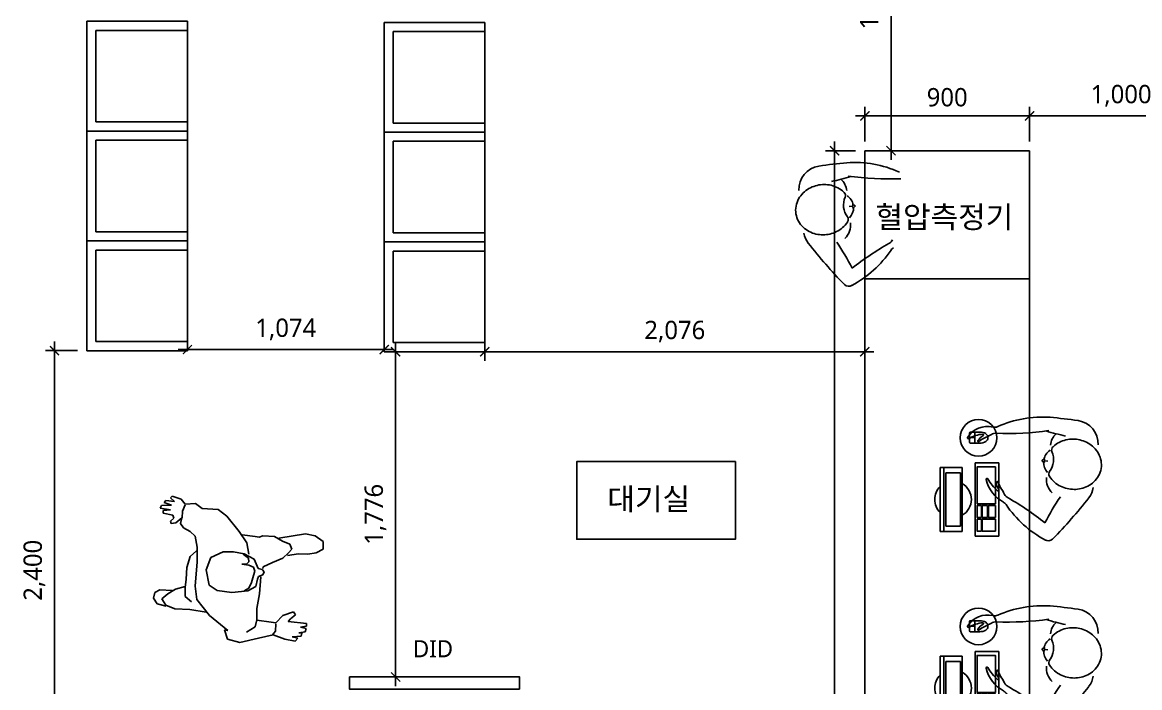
# Model space of a CAD drawing. Header units: metres. Extents: x 11578468 to 47831421, y -58341524 to -14256839.
# Drawn here: x 23683258 to 23689361, y -29102925 to -29099290 of the extents above; entities that cross this region are included whole.
import ezdxf
from ezdxf.enums import TextEntityAlignment as Align

# ---------------------------------------------------------------- set-up
doc = ezdxf.new("R2010")
doc.units = ezdxf.units.M
doc.header["$LTSCALE"] = 50
doc.header["$MEASUREMENT"] = 0
doc.linetypes.add('DH-HID2', pattern=[1.2, 0.8, -0.4])
doc.layers.get('0').update_dxf_attribs({"linetype": 'CONTINUOUS'})
doc.layers.get('DEFPOINTS').update_dxf_attribs({"linetype": 'CONTINUOUS'})
for name, color, linetype in [('0-ELC TEXT', 7, 'CONTINUOUS'), ('04_FUR', 6, 'CONTINUOUS'), ('3.기호.계단선', 30, 'CONTINUOUS'), ('BLOCK', 1, 'CONTINUOUS'), ('FU-FURM', 251, 'DH-HID2'), ('TEX', 7, 'CONTINUOUS'), ('wall', 3, 'CONTINUOUS'), ('家具外线', 7, 'CONTINUOUS')]:
    doc.layers.add(name, color=color, linetype=linetype)
doc.styles.add('HY 울릉도 L', font='malgun.ttf')
doc.styles.add('JT1', font='malgun.ttf')
doc.styles.add('맑은 고딕', font='malgun.ttf')
doc.dimstyles.new('사본 50', dxfattribs={"dimscale": 50, "dimtxt": 2, "dimasz": 1, "dimexe": 1, "dimexo": 1, "dimgap": 1, "dimtad": 1, "dimdec": 0, "dimrnd": 0.05, "dimdsep": 46, "dimlunit": 6, "dimtxsty": 'HY 울릉도 L', "dimblk": 'ARCHTICK', "dimcen": 2.5, "dimdle": 1, "dimclrd": 133, "dimclre": 133, "dimclrt": 30, "dimadec": 0, "dimazin": 0, "dimtfac": 1, "dimtdec": 0, "dimtix": 1, "dimtmove": 2, "dimatfit": 3, "dimldrblk": 'ARCHTICK', "dimfxl": 1, "dimlwd": -1, "dimlwe": -1, "dimarcsym": 0})

# ---------------------------------------------------------------- blocks, each defined once
blk = doc.blocks.new('MK-RC-0052')
at = {"layer": '家具外线', "color": 251, "true_color": 0x636466}
for p, q in [((73867, 10638.3), (73858.3, 10629.6)), ((73914.8, 10623.1), (73867, 10638.3)), ((73812.7, 10590.5), (73806.2, 10577.5)), ((73806.2, 10577.5), (73858.3, 10568.8)), ((73864.8, 10592.7), (73812.7, 10590.5)), ((73834.4, 10616.5), (73825.7, 10605.7)), ((73825.7, 10605.7), (73864.8, 10592.7)), ((73880.1, 10612.2), (73834.4, 10616.5)), ((73858.3, 10629.6), (73880.1, 10612.2)), ((73934.4, 10597), (73914.8, 10623.1)), ((73921.4, 10562.2), (73934.4, 10594.8)), ((73988.7, 10601.3), (73934.4, 10597)), ((74023.5, 10575.3), (73988.7, 10601.3)), ((73858.3, 10568.8), (73821.4, 10564.4)), ((73821.4, 10564.4), (73821.4, 10551.4)), ((73821.4, 10551.4), (73871.4, 10540.5)), ((73875.7, 10525.3), (73858.3, 10510.1)), ((73871.4, 10540.5), (73875.7, 10525.3)), ((73886.6, 10501.4), (73917, 10527.5)), ((73917, 10527.5), (73910.5, 10497.1)), ((73919.2, 10527.5), (73921.4, 10562.2)), ((74106.1, 10570.9), (74023.5, 10575.3)), ((74149.6, 10536.2), (74106.1, 10570.9)), ((74214.8, 10455.8), (74149.6, 10536.2)), ((73858.3, 10510.1), (73862.7, 10497.1)), ((73862.7, 10497.1), (73886.6, 10501.4)), ((73910.5, 10497.1), (73925.7, 10475.4)), ((73925.7, 10475.4), (73960.5, 10455.8)), ((73960.5, 10455.8), (73986.6, 10431.9)), ((73986.6, 10431.9), (73997.4, 10375.5)), ((74253.9, 10397.2), (74214.8, 10455.8)), ((74297.4, 10429.8), (74230, 10438.5)), ((74317, 10427.6), (74297.4, 10429.8)), ((74336.5, 10434.1), (74317, 10427.6)), ((74397.4, 10429.8), (74336.5, 10434.1)), ((74438.7, 10405.9), (74397.4, 10429.8)), ((74419.1, 10421.1), (74558.2, 10445)), ((74475.6, 10390.7), (74438.7, 10405.9)), ((74558.2, 10445), (74608.2, 10434.1)), ((74608.2, 10434.1), (74649.5, 10403.7)), ((74649.5, 10403.7), (74649.5, 10364.6)), ((73993.1, 10355.9), (73960.5, 10327.7)), ((73997.4, 10375.5), (73997.4, 10299.5)), ((74132.2, 10351.6), (74067.7, 10322.5)), ((74184.4, 10351.6), (74132.2, 10351.6)), ((74240.9, 10340.7), (74184.4, 10351.6)), ((74264.8, 10338.6), (74253.9, 10397.2)), ((74440.9, 10319), (74469.1, 10345.1)), ((74469.1, 10345.1), (74486.5, 10364.6)), ((74486.5, 10364.6), (74475.6, 10390.7)), ((74612.6, 10345.1), (74569.1, 10338.6)), ((74649.5, 10364.6), (74612.6, 10345.1)), ((73960.5, 10327.7), (73943.1, 10269.1)), ((73997.4, 10299.5), (73986.6, 10173.5)), ((74067.7, 10322.5), (74044.4, 10258.1)), ((74253.9, 10288.6), (74228.6, 10286.5)), ((74235.3, 10338.7), (74262.6, 10319)), ((74292.3, 10313.2), (74240.9, 10340.7)), ((74264.8, 10299.5), (74253.9, 10288.6)), ((74262.6, 10319), (74264.8, 10299.5)), ((74312.6, 10265.3), (74292.3, 10313.2)), ((74338.7, 10273.4), (74386.5, 10295.1)), ((74386.5, 10295.1), (74440.9, 10319)), ((74521.3, 10340.7), (74464.8, 10332)), ((74569.1, 10338.6), (74521.3, 10340.7)), ((73943.1, 10269.1), (73940.9, 10210.4)), ((74044.4, 10258.1), (74059.8, 10179.4)), ((74228.6, 10286.5), (74264.8, 10282.1)), ((74264.8, 10282.1), (74288.7, 10271.2)), ((74288.7, 10271.2), (74295.2, 10251.7)), ((74295.2, 10251.7), (74288.7, 10227.8)), ((74332.9, 10258.9), (74312.6, 10265.3)), ((74314, 10222.6), (74335.8, 10232.8)), ((74343.8, 10247.3), (74332.9, 10258.9)), ((74335.8, 10232.8), (74343.8, 10247.3)), ((74336.4, 10264.9), (74338.7, 10273.4)), ((73940.9, 10210.4), (73934.4, 10167)), ((73986.6, 10173.5), (73995.3, 10104)), ((74059.8, 10179.4), (74101.1, 10151.1)), ((74258.3, 10149.6), (74300.2, 10172)), ((74277.8, 10193), (74264.8, 10162.6)), ((74288.7, 10227.8), (74277.8, 10193)), ((74300.2, 10172), (74308.9, 10208.9)), ((74308.9, 10208.9), (74314, 10222.6)), ((74319.1, 10134.4), (74326.8, 10222.5)), ((73777.9, 10140.9), (73771.4, 10110.5)), ((73804, 10153.9), (73777.9, 10140.9)), ((73867, 10151.8), (73804, 10153.9)), ((73845.3, 10134.4), (73814.8, 10108.3)), ((73884.4, 10158.3), (73845.3, 10134.4)), ((73934.4, 10171.3), (73884.4, 10158.3)), ((73934.4, 10167), (73934.4, 10119.2)), ((73934.4, 10119.2), (73967, 10093.1)), ((74101.1, 10151.1), (74175.7, 10140.9)), ((74175.7, 10140.9), (74258.3, 10149.6)), ((74264.8, 10162.6), (74240.9, 10149.6)), ((74306.1, 10058.4), (74319.1, 10134.4)), ((73771.4, 10110.5), (73790.9, 10082.3)), ((73790.9, 10082.3), (73836.6, 10069.2)), ((73814.8, 10108.3), (73834.4, 10075.8)), ((73834.4, 10075.8), (73882.2, 10056.2)), ((73882.2, 10056.2), (73958.3, 10051.9)), ((73995.3, 10104), (74060.5, 10021.5)), ((74306.1, 9997.6), (74306.1, 10058.4)), ((73958.3, 10051.9), (74043.1, 10038.8)), ((74060.5, 10021.5), (74156.1, 9943.3)), ((74306.1, 9999.7), (74297.4, 9962.8)), ((74440.9, 10021.5), (74403.9, 9984.5)), ((74495.2, 10041), (74440.9, 10021.5)), ((74467, 9991.1), (74480, 10004.1)), ((74480, 10004.1), (74506.1, 10025.8)), ((74506.1, 10025.8), (74495.2, 10041)), ((74138.7, 9947.6), (74153.9, 9899.8)), ((74156.1, 9943.3), (74138.7, 9947.6)), ((74297.4, 9962.8), (74251.8, 9934.6)), ((74380, 9986.7), (74306.1, 9997.6)), ((74403.9, 9984.5), (74380, 9986.7)), ((74384.4, 9919.4), (74401.7, 9941.1)), ((74401.7, 9941.1), (74403.9, 9978)), ((74562.6, 9980.2), (74467, 9991.1)), ((74532.2, 9960.7), (74562.6, 9967.2)), ((74560.4, 9954.1), (74532.2, 9960.7)), ((74556.1, 9936.8), (74560.4, 9954.1)), ((74562.6, 9967.2), (74562.6, 9980.2)), ((74153.9, 9899.8), (74217, 9882.5)), ((74217, 9882.5), (74314.8, 9904.2)), ((74314.8, 9904.2), (74390.9, 9921.6)), ((74390.9, 9921.6), (74449.6, 9899.8)), ((74449.6, 9899.8), (74503.9, 9889)), ((74488.7, 9910.7), (74534.3, 9915)), ((74516.9, 9904.2), (74488.7, 9910.7)), ((74503.9, 9889), (74516.9, 9904.2)), ((74523.5, 9932.4), (74556.1, 9936.8)), ((74538.7, 9930.2), (74523.5, 9932.4)), ((74534.3, 9915), (74538.7, 9930.2))]:
    blk.add_line(p, q, dxfattribs=at)
blk = doc.blocks.new('asgdsagsd')
at = {"layer": 'BLOCK', "color": 8}
for p, q in [((23820726.4, -29162748.5), (23820725.8, -29162748.9)), ((23820727.3, -29162748.1), (23820726.4, -29162748.5)), ((23820728.1, -29162747.7), (23820727.3, -29162748.1)), ((23820728.8, -29162747.4), (23820728.1, -29162747.7)), ((23820729.5, -29162747.1), (23820728.8, -29162747.4)), ((23820730.2, -29162746.8), (23820729.5, -29162747.1)), ((23820730.8, -29162746.6), (23820730.2, -29162746.8)), ((23820731.4, -29162746.3), (23820730.8, -29162746.6)), ((23820732, -29162746.1), (23820731.4, -29162746.3)), ((23820732.6, -29162745.9), (23820732, -29162746.1)), ((23820733.1, -29162745.7), (23820732.6, -29162745.9)), ((23820733.7, -29162745.5), (23820733.1, -29162745.7)), ((23820734.2, -29162745.4), (23820733.7, -29162745.5)), ((23820734.8, -29162745.2), (23820734.2, -29162745.4)), ((23820735.3, -29162745), (23820734.8, -29162745.2)), ((23820735.9, -29162744.9), (23820735.3, -29162745)), ((23820736.4, -29162744.7), (23820735.9, -29162744.9)), ((23820737, -29162744.6), (23820736.4, -29162744.7)), ((23820737.7, -29162744.4), (23820737, -29162744.6)), ((23820738.3, -29162744.2), (23820737.7, -29162744.4)), ((23820739, -29162744.1), (23820738.3, -29162744.2)), ((23820739.8, -29162743.9), (23820739, -29162744.1)), ((23820740.6, -29162743.8), (23820739.8, -29162743.9)), ((23820741.4, -29162743.6), (23820740.6, -29162743.8)), ((23820742.4, -29162743.5), (23820741.4, -29162743.6)), ((23820743.4, -29162743.4), (23820742.4, -29162743.5)), ((23820744.6, -29162743.3), (23820743.4, -29162743.4)), ((23820745.8, -29162743.2), (23820744.6, -29162743.3)), ((23820747.3, -29162743.1), (23820745.8, -29162743.2)), ((23820748.8, -29162743.2), (23820747.3, -29162743.1)), ((23820750.5, -29162743.3), (23820748.8, -29162743.2)), ((23820752.2, -29162743.6), (23820750.5, -29162743.3)), ((23820753.9, -29162744.2), (23820752.2, -29162743.6)), ((23820755.4, -29162745), (23820753.9, -29162744.2)), ((23820756.4, -29162746.2), (23820755.4, -29162745)), ((23820755.8, -29162750.9), (23820755.9, -29162750.6)), ((23820755.9, -29162750.6), (23820756.7, -29162749.1)), ((23820756.9, -29162747.6), (23820756.4, -29162746.2)), ((23820756.7, -29162749.1), (23820756.9, -29162747.6)), ((23820862.2, -29163005.8), (23820861.9, -29163006.7)), ((23820861.9, -29163006.7), (23820861.9, -29163006.9)), ((23820862.5, -29163004.7), (23820862.2, -29163005.8)), ((23820862.8, -29163003.6), (23820862.5, -29163004.7)), ((23820863.2, -29163002.4), (23820862.8, -29163003.6)), ((23820863.7, -29163001), (23820863.2, -29163002.4)), ((23820864.3, -29162999.5), (23820863.7, -29163001)), ((23820865.1, -29162997.9), (23820864.3, -29162999.5)), ((23820866.1, -29162996.2), (23820865.1, -29162997.9)), ((23820867.3, -29162994.6), (23820866.1, -29162996.2)), ((23820868.7, -29162993.2), (23820867.3, -29162994.6)), ((23820868.1, -29163023.6), (23820870.6, -29163002.6)), ((23820870.2, -29162992.3), (23820868.7, -29162993.2)), ((23820871.8, -29162992.1), (23820870.2, -29162992.3)), ((23820873.4, -29162992.6), (23820871.8, -29162992.1)), ((23820874.7, -29162993.9), (23820873.4, -29162992.6)), ((23820875.7, -29162995.6), (23820874.7, -29162993.9)), ((23820876.5, -29162997.4), (23820875.7, -29162995.6)), ((23820877, -29162999.3), (23820876.5, -29162997.4)), ((23820877.4, -29163001), (23820877, -29162999.3)), ((23820877.7, -29163002.6), (23820877.4, -29163001)), ((23820877.8, -29163004.1), (23820877.7, -29163002.6)), ((23820878, -29163005.4), (23820877.8, -29163004.1)), ((23820878, -29163006.6), (23820878, -29163005.4)), ((23820878.1, -29163007.6), (23820878, -29163006.6)), ((23820878.1, -29163008.6), (23820878.1, -29163007.6)), ((23820878.1, -29163008.8), (23820878.1, -29163008.6)), ((23820741.6, -29163076.3), (23820736.4, -29163084.6)), ((23820747.3, -29163068.2), (23820741.6, -29163076.3)), ((23820753.6, -29163060.4), (23820747.3, -29163068.2)), ((23820760.4, -29163053), (23820753.6, -29163060.4)), ((23820767.8, -29163046.1), (23820760.4, -29163053)), ((23820775.7, -29163039.6), (23820767.8, -29163046.1)), ((23820784.1, -29163033.7), (23820775.7, -29163039.6)), ((23820785.6, -29163032.7), (23820784.1, -29163033.7)), ((23820947.5, -29163052.8), (23820946.3, -29163051.6)), ((23820954.3, -29163060.5), (23820947.5, -29163052.8)), ((23820960.5, -29163068.7), (23820954.3, -29163060.5)), ((23820966.1, -29163077.1), (23820960.5, -29163068.7)), ((23820971, -29163085.9), (23820966.1, -29163077.1)), ((23820716.8, -29163138.9), (23820715.4, -29163148.4)), ((23820718.7, -29163129.5), (23820716.8, -29163138.9)), ((23820721.2, -29163120.2), (23820718.7, -29163129.5)), ((23820724.2, -29163111.1), (23820721.2, -29163120.2)), ((23820727.7, -29163102.1), (23820724.2, -29163111.1)), ((23820731.8, -29163093.2), (23820727.7, -29163102.1)), ((23820736.4, -29163084.6), (23820731.8, -29163093.2)), ((23820975.4, -29163094.9), (23820971, -29163085.9)), ((23820979.1, -29163104.1), (23820975.4, -29163094.9)), ((23820982.2, -29163113.4), (23820979.1, -29163104.1)), ((23820984.7, -29163122.9), (23820982.2, -29163113.4)), ((23820986.6, -29163132.4), (23820984.7, -29163122.9)), ((23820988, -29163142), (23820986.6, -29163132.4)), ((23820988.8, -29163151.6), (23820988, -29163142)), ((23820714.6, -29163157.9), (23820714.2, -29163167.5)), ((23820714.2, -29163167.5), (23820714.5, -29163177.1)), ((23820714.5, -29163177.1), (23820715.3, -29163186.7)), ((23820715.4, -29163148.4), (23820714.6, -29163157.9)), ((23820715.3, -29163186.7), (23820716.6, -29163196.3)), ((23820716.6, -29163196.3), (23820718.6, -29163205.8)), ((23820982.1, -29163208.5), (23820984.6, -29163199.2)), ((23820984.6, -29163199.2), (23820986.5, -29163189.8)), ((23820986.5, -29163189.8), (23820987.9, -29163180.3)), ((23820987.9, -29163180.3), (23820988.7, -29163170.8)), ((23820988.7, -29163170.8), (23820989, -29163161.2)), ((23820989, -29163161.2), (23820988.8, -29163151.6)), ((23820718.6, -29163205.8), (23820721.1, -29163215.3)), ((23820721.1, -29163215.3), (23820724.2, -29163224.6)), ((23820724.2, -29163224.6), (23820727.9, -29163233.8)), ((23820727.9, -29163233.8), (23820732.2, -29163242.8)), ((23820732.2, -29163242.8), (23820737.2, -29163251.6)), ((23820737.2, -29163251.6), (23820742.7, -29163260.1)), ((23820742.7, -29163260.1), (23820748.9, -29163268.2)), ((23820949.7, -29163268.3), (23820955.9, -29163260.6)), ((23820955.9, -29163260.6), (23820961.7, -29163252.5)), ((23820961.7, -29163252.5), (23820966.9, -29163244.1)), ((23820966.9, -29163244.1), (23820971.5, -29163235.5)), ((23820971.5, -29163235.5), (23820975.6, -29163226.7)), ((23820975.6, -29163226.7), (23820979.1, -29163217.7)), ((23820979.1, -29163217.7), (23820982.1, -29163208.5)), ((23820748.9, -29163268.2), (23820755.7, -29163275.9)), ((23820755.7, -29163275.9), (23820763.1, -29163283.2)), ((23820763.1, -29163283.2), (23820771.1, -29163289.8)), ((23820771.1, -29163289.8), (23820779.6, -29163295.9)), ((23820779.6, -29163295.9), (23820788.7, -29163301.3)), ((23820788.7, -29163301.3), (23820798.2, -29163306)), ((23820798.2, -29163306), (23820808, -29163309.8)), ((23820808, -29163309.8), (23820818.2, -29163312.9)), ((23820818.2, -29163312.9), (23820828.6, -29163315)), ((23820828.6, -29163315), (23820839.2, -29163316.2)), ((23820839.2, -29163316.2), (23820849.8, -29163316.6)), ((23820849.8, -29163316.6), (23820860.4, -29163316)), ((23820860.4, -29163316), (23820870.9, -29163314.5)), ((23820870.9, -29163314.5), (23820881.2, -29163312.2)), ((23820881.2, -29163312.2), (23820891.2, -29163309)), ((23820891.2, -29163309), (23820900.9, -29163305.1)), ((23820900.9, -29163305.1), (23820910.3, -29163300.4)), ((23820910.3, -29163300.4), (23820919.1, -29163295.1)), ((23820919.1, -29163295.1), (23820927.5, -29163289.1)), ((23820927.5, -29163289.1), (23820935.4, -29163282.7)), ((23820935.4, -29163282.7), (23820942.8, -29163275.7)), ((23820942.8, -29163275.7), (23820949.7, -29163268.3))]:
    blk.add_line(p, q, dxfattribs=at)
for centre, radius, start, end in [((23820996.4, -29162590.7), 5.67, 82.09238, 210.11348), ((23820848, -29162682.2), 168.7, 4.58018, 31.69208), ((23820930.9, -29162694.2), 127.7, 346.18928, 58.73448), ((23820978.7, -29162644.9), 3.9, 47.52728, 227.52848), ((23820870.4, -29162734.2), 136.5, 24.97528, 39.28918), ((23820925.6, -29162723), 98.3, 31.84488, 55.42428), ((23820812, -29162873.7), 191.6, 103.22783, 151.36534), ((23820896.4, -29162916.9), 253.1, 119.57537, 138.6129), ((23820769.3, -29162692.1), 5.11, 294.32708, 103.22828), ((23821389.4, -29162492.5), 436, 204.97468, 210.77648), ((23821012.3, -29162669.1), 3.84, 211.84478, 3.31598), ((23820488, -29162399.9), 436, 297.16608, 302.96788), ((23820709.3, -29162752.1), 3.84, 138.61395, 298.95518), ((23820758.8, -29162841.5), 98.3, 109.62355, 118.95513), ((23820799.5, -29162880.3), 136.5, 108.65324, 122.9671), ((23820981.9, -29162737.3), 39.4, 352.63318, 33.43578), ((23822635.6, -29162804.7), 1615.8, 177.78963, 188.01978), ((23821093.2, -29162734.1), 39.4, 166.18921, 204.06958), ((23820508.3, -29162995.4), 601.2, 356.08258, 24.06938), ((23820967.8, -29163293.8), 601.2, 124.03691, 151.85959), ((23819266.1, -29162003.1), 1615.8, 321.53038, 330.15298), ((23820609.2, -29162763), 39.4, 304.03758, 331.36588), ((23820703.4, -29162823.7), 39.4, 114.50579, 155.30855), ((23820466.1, -29163026.8), 32.8, 144.83322, 224.36278), ((23819946.3, -29164168.9), 1299.7, 55.92618, 63.25368), ((23820767.7, -29163119.1), 102.4, 83.31468, 135.50215), ((23820864.1, -29163085.8), 85.7, 89.98952, 131.7515), ((23820857.7, -29163085.1), 85.7, 34.87788, 76.63988), ((23822276.3, -29163395.3), 1299.7, 162.97812, 167.81871), ((23822272.9, -29161185.7), 2612.4, 225.53668, 232.11768), ((23820798.2, -29163052), 23, 52.97748, 123.10188), ((23820877.1, -29162947.4), 108, 232.97798, 293.65138), ((23820929.6, -29163067.4), 23, 43.52748, 113.65188), ((23820943.8, -29163139.7), 102.4, 43.44828, 83.31468), ((23818505.9, -29162805.6), 2612.4, 351.55178, 354.93008), ((23820963.4, -29163170.6), 128, 267.27298, 351.55188), ((23820747.4, -29163146.6), 128, 232.11768, 259.40108)]:
    blk.add_arc(centre, radius, start, end, dxfattribs=at)
at = {"layer": 'FU-FURM', "color": 8, "linetype": 'Continuous'}
for p, q in [((23820484.2, -29162436.2), (23820834.2, -29162436.2)), ((23820484.2, -29162436.2), (23820484.2, -29162556.2)), ((23820484.2, -29162436.2), (23820484.2, -29162556.2)), ((23820484.2, -29162456.2), (23820834.2, -29162456.2)), ((23820514.2, -29162466.2), (23820804.2, -29162466.2)), ((23820514.2, -29162466.2), (23820514.2, -29162546.2)), ((23820804.2, -29162466.2), (23820804.2, -29162546.2)), ((23820834.2, -29162436.2), (23820834.2, -29162556.2)), ((23820484.2, -29162556.2), (23820834.2, -29162556.2)), ((23820514.2, -29162546.2), (23820804.2, -29162546.2)), ((23820459.2, -29162626.2), (23820859.2, -29162626.2)), ((23820459.2, -29162626.2), (23820459.2, -29162756.2)), ((23820859.2, -29162626.2), (23820859.2, -29162756.2)), ((23820967.3, -29162600.5), (23820967.3, -29162652)), ((23821027.3, -29162625.5), (23820967.3, -29162625.5)), ((23821022.3, -29162595.5), (23820972.3, -29162595.5)), ((23820997.3, -29162595.5), (23820997.3, -29162625.5)), ((23821027.3, -29162600.5), (23821027.3, -29162652)), ((23820459.2, -29162756.2), (23820859.2, -29162756.2))]:
    blk.add_line(p, q, dxfattribs=at)
for points in [[(23820486.2, -29162660.9), (23820551.1, -29162660.9), (23820551.1, -29162637.6), (23820486.2, -29162637.6)], [(23820561.1, -29162660.9), (23820626, -29162660.9), (23820626, -29162637.6), (23820561.1, -29162637.6)], [(23820636, -29162737.4), (23820837.3, -29162737.4), (23820837.3, -29162637.6), (23820636, -29162637.6)], [(23820486.2, -29162737.4), (23820551.1, -29162737.4), (23820551.1, -29162665.9), (23820486.2, -29162665.9)], [(23820561.1, -29162694.2), (23820626, -29162694.2), (23820626, -29162665.9), (23820561.1, -29162665.9)], [(23820561.1, -29162737.4), (23820626, -29162737.4), (23820626, -29162698.9), (23820561.1, -29162698.9)]]:
    blk.add_lwpolyline(points, close=True, dxfattribs=at)
blk.add_circle((23820996, -29162645.3), 100, dxfattribs=at)
for centre, radius, start, end in [((23820659.2, -29162506.2), 100, 44.427, 135.573), ((23820659.2, -29162506.2), 100, 210, 330), ((23820972.3, -29162600.5), 5, 90, 180), ((23821027.1, -29162653.8), 59.8, 178.31355, 211.18555), ((23820967.6, -29162653.8), 59.8, 328.81445, 1.68645), ((23821022.3, -29162600.5), 5, 0, 90), ((23820997.3, -29162671.8), 25, 211.18555, 328.81445)]:
    blk.add_arc(centre, radius, start, end, dxfattribs=at)
blk = doc.blocks.new('_ArchTick')
at = {"color": 0, "linetype": 'ByBlock', "const_width": 0.15}
blk.add_lwpolyline([(-0.5, -0.5), (0.5, 0.5)], dxfattribs=at)
blk = doc.blocks.new('*D682')
at = {"layer": 'DEFPOINTS', "color": 0, "ltscale": 10, "transparency": 16777216}
for p in [(23688759.9, -29099801.5), (23687859.9, -29099991.4), (23688759.9, -29099991.4)]:
    blk.add_point(p, dxfattribs=at)
at = {"layer": 'wall', "color": 133, "ltscale": 10, "transparency": 16777216}
for p, q in [((23687859.9, -29099941.4), (23687859.9, -29099751.5)), ((23688759.9, -29099941.4), (23688759.9, -29099751.5)), ((23687809.9, -29099801.5), (23688809.9, -29099801.5))]:
    blk.add_line(p, q, dxfattribs=at)
at = {"layer": 'wall', "color": 133, "ltscale": 10, "transparency": 16777216, "xscale": 50, "yscale": 50, "zscale": 50, "rotation": 180}
blk.add_blockref('_ArchTick', (23687859.9, -29099801.5), dxfattribs=at)
at = {"layer": 'wall', "color": 133, "ltscale": 10, "transparency": 16777216, "xscale": 50, "yscale": 50, "zscale": 50}
blk.add_blockref('_ArchTick', (23688759.9, -29099801.5), dxfattribs=at)
at = {"layer": 'wall', "color": 30, "ltscale": 10, "transparency": 16777216, "insert": (23688309.9, -29099699.8), "char_height": 100, "attachment_point": 5, "style": 'HY 울릉도 L'}
blk.add_mtext('900', dxfattribs=at)
blk = doc.blocks.new('*D683')
at = {"layer": 'DEFPOINTS', "color": 0, "ltscale": 10, "transparency": 16777216}
for p in [(23689759.9, -29099801.5), (23689759.9, -29099933.9), (23688759.9, -29099991.4)]:
    blk.add_point(p, dxfattribs=at)
at = {"layer": 'wall', "color": 133, "ltscale": 10, "transparency": 16777216}
for p, q in [((23688759.9, -29099941.4), (23688759.9, -29099751.5)), ((23689759.9, -29099883.9), (23689759.9, -29099751.5)), ((23688709.9, -29099801.5), (23689809.9, -29099801.5))]:
    blk.add_line(p, q, dxfattribs=at)
at = {"layer": 'wall', "color": 133, "ltscale": 10, "transparency": 16777216, "xscale": 50, "yscale": 50, "zscale": 50, "rotation": 180}
blk.add_blockref('_ArchTick', (23688759.9, -29099801.5), dxfattribs=at)
at = {"layer": 'wall', "color": 133, "ltscale": 10, "transparency": 16777216, "xscale": 50, "yscale": 50, "zscale": 50}
blk.add_blockref('_ArchTick', (23689759.9, -29099801.5), dxfattribs=at)
at = {"layer": 'wall', "color": 30, "ltscale": 10, "transparency": 16777216, "insert": (23689259.9, -29099691.2), "char_height": 100, "attachment_point": 5, "style": 'HY 울릉도 L'}
blk.add_mtext('1,000', dxfattribs=at)
blk = doc.blocks.new('*D709')
at = {"layer": 'DEFPOINTS', "color": 0, "ltscale": 10, "transparency": 16777216}
for p in [(23687694.7, -29099991.4), (23687859.9, -29099991.4), (23687859.9, -29106333.9)]:
    blk.add_point(p, dxfattribs=at)
at = {"layer": 'wall', "color": 133, "ltscale": 10, "transparency": 16777216}
for p, q in [((23687694.7, -29106383.9), (23687694.7, -29099941.4)), ((23687809.9, -29099991.4), (23687644.7, -29099991.4)), ((23687809.9, -29106333.9), (23687644.7, -29106333.9))]:
    blk.add_line(p, q, dxfattribs=at)
at = {"layer": 'wall', "color": 133, "ltscale": 10, "transparency": 16777216, "xscale": 50, "yscale": 50, "zscale": 50}
for p, rotation in [((23687694.7, -29099991.4), 90), ((23687694.7, -29106333.9), 270)]:
    blk.add_blockref('_ArchTick', p, dxfattribs=dict(at, rotation=rotation))
at = {"layer": 'wall', "color": 30, "ltscale": 10, "transparency": 16777216, "insert": (23687584.7, -29103162.7), "char_height": 100, "attachment_point": 5, "rotation": 90, "style": 'HY 울릉도 L'}
blk.add_mtext('6,343', dxfattribs=at)
blk = doc.blocks.new('81274982137490')
at = {"layer": 'BLOCK', "color": 8}
for p, q in [((23841075.4, -29100093.4), (23841067.7, -29100100.2)), ((23841083.5, -29100087.2), (23841075.4, -29100093.4)), ((23841092, -29100081.6), (23841083.5, -29100087.2)), ((23841100.8, -29100076.7), (23841092, -29100081.6)), ((23841109.8, -29100072.4), (23841100.8, -29100076.7)), ((23841119, -29100068.6), (23841109.8, -29100072.4)), ((23841128.3, -29100065.5), (23841119, -29100068.6)), ((23841137.8, -29100063), (23841128.3, -29100065.5)), ((23841147.3, -29100061.1), (23841137.8, -29100063)), ((23841156.9, -29100059.7), (23841147.3, -29100061.1)), ((23841166.5, -29100058.9), (23841156.9, -29100059.7)), ((23841176.1, -29100058.7), (23841166.5, -29100058.9)), ((23841185.7, -29100059), (23841176.1, -29100058.7)), ((23841195.2, -29100059.9), (23841185.7, -29100059)), ((23841204.7, -29100061.2), (23841195.2, -29100059.9)), ((23841214.1, -29100063.2), (23841204.7, -29100061.2)), ((23841223.4, -29100065.6), (23841214.1, -29100063.2)), ((23841232.6, -29100068.6), (23841223.4, -29100065.6)), ((23841241.6, -29100072.1), (23841232.6, -29100068.6)), ((23841250.4, -29100076.2), (23841241.6, -29100072.1)), ((23841259, -29100080.9), (23841250.4, -29100076.2)), ((23841267.4, -29100086), (23841259, -29100080.9)), ((23841275.5, -29100091.8), (23841267.4, -29100086)), ((23841283.2, -29100098.1), (23841275.5, -29100091.8)), ((23841290.6, -29100104.9), (23841283.2, -29100098.1)), ((23841067.7, -29100100.2), (23841066.5, -29100101.4)), ((23841297.6, -29100112.3), (23841290.6, -29100104.9)), ((23841304, -29100120.2), (23841297.6, -29100112.3)), ((23841310, -29100128.6), (23841304, -29100120.2)), ((23841315.3, -29100137.5), (23841310, -29100128.6)), ((23841320, -29100146.8), (23841315.3, -29100137.5)), ((23841323.9, -29100156.5), (23841320, -29100146.8)), ((23841327.1, -29100166.5), (23841323.9, -29100156.5)), ((23841007.5, -29100174.4), (23841006.9, -29100175.9)), ((23841006.9, -29100175.9), (23841007.2, -29100177.5)), ((23841007.2, -29100177.5), (23841008.1, -29100179.1)), ((23841008.8, -29100173.1), (23841007.5, -29100174.4)), ((23841008.1, -29100179.1), (23841009.5, -29100180.5)), ((23841010.4, -29100172), (23841008.8, -29100173.1)), ((23841009.5, -29100180.5), (23841011.1, -29100181.6)), ((23841012.3, -29100171.2), (23841010.4, -29100172)), ((23841011.1, -29100181.6), (23841012.8, -29100182.6)), ((23841014.2, -29100170.7), (23841012.3, -29100171.2)), ((23841012.8, -29100182.6), (23841014.4, -29100183.4)), ((23841015.9, -29100170.3), (23841014.2, -29100170.7)), ((23841014.4, -29100183.4), (23841015.9, -29100184)), ((23841017.5, -29100170.1), (23841015.9, -29100170.3)), ((23841015.9, -29100184), (23841017.2, -29100184.5)), ((23841017.2, -29100184.5), (23841018.5, -29100184.9)), ((23841019, -29100169.9), (23841017.5, -29100170.1)), ((23841038.5, -29100179.6), (23841017.5, -29100177.1)), ((23841018.5, -29100184.9), (23841019.6, -29100185.3)), ((23841020.3, -29100169.8), (23841019, -29100169.9)), ((23841019.6, -29100185.3), (23841020.7, -29100185.5)), ((23841021.4, -29100169.7), (23841020.3, -29100169.8)), ((23841020.7, -29100185.5), (23841021.6, -29100185.8)), ((23841022.5, -29100169.7), (23841021.4, -29100169.7)), ((23841021.6, -29100185.8), (23841021.8, -29100185.8)), ((23841023.5, -29100169.6), (23841022.5, -29100169.7)), ((23841023.7, -29100169.6), (23841023.5, -29100169.6)), ((23841329.4, -29100176.8), (23841327.1, -29100166.5)), ((23841327.8, -29100229.5), (23841329.9, -29100219.1)), ((23841330.9, -29100187.3), (23841329.4, -29100176.8)), ((23841329.9, -29100219.1), (23841331.1, -29100208.5)), ((23841331.5, -29100197.9), (23841330.9, -29100187.3)), ((23841331.1, -29100208.5), (23841331.5, -29100197.9)), ((23841047.6, -29100262.1), (23841048.6, -29100263.6)), ((23841048.6, -29100263.6), (23841054.5, -29100272)), ((23841054.5, -29100272), (23841061, -29100279.9)), ((23841061, -29100279.9), (23841067.9, -29100287.3)), ((23841298, -29100284.6), (23841304.7, -29100276.6)), ((23841304.7, -29100276.6), (23841310.8, -29100268.1)), ((23841310.8, -29100268.1), (23841316.2, -29100259)), ((23841316.2, -29100259), (23841320.9, -29100249.6)), ((23841320.9, -29100249.6), (23841324.7, -29100239.7)), ((23841324.7, -29100239.7), (23841327.8, -29100229.5)), ((23841067.9, -29100287.3), (23841075.3, -29100294.1)), ((23841075.3, -29100294.1), (23841083.1, -29100300.4)), ((23841083.1, -29100300.4), (23841091.1, -29100306.1)), ((23841091.1, -29100306.1), (23841099.5, -29100311.3)), ((23841099.5, -29100311.3), (23841108.1, -29100315.9)), ((23841108.1, -29100315.9), (23841117, -29100320)), ((23841117, -29100320), (23841126, -29100323.6)), ((23841126, -29100323.6), (23841135.1, -29100326.6)), ((23841135.1, -29100326.6), (23841144.4, -29100329)), ((23841144.4, -29100329), (23841153.8, -29100330.9)), ((23841153.8, -29100330.9), (23841163.3, -29100332.3)), ((23841163.3, -29100332.3), (23841172.8, -29100333.2)), ((23841172.8, -29100333.2), (23841182.4, -29100333.5)), ((23841182.4, -29100333.5), (23841192, -29100333.2)), ((23841192, -29100333.2), (23841201.6, -29100332.4)), ((23841201.6, -29100332.4), (23841211.2, -29100331.1)), ((23841211.2, -29100331.1), (23841220.7, -29100329.1)), ((23841220.7, -29100329.1), (23841230.2, -29100326.6)), ((23841230.2, -29100326.6), (23841239.5, -29100323.5)), ((23841239.5, -29100323.5), (23841248.7, -29100319.8)), ((23841248.7, -29100319.8), (23841257.7, -29100315.5)), ((23841257.7, -29100315.5), (23841266.5, -29100310.5)), ((23841266.5, -29100310.5), (23841275, -29100305)), ((23841275, -29100305), (23841283.1, -29100298.8)), ((23841283.1, -29100298.8), (23841290.8, -29100292)), ((23841290.8, -29100292), (23841298, -29100284.6))]:
    blk.add_line(p, q, dxfattribs=at)
for centre, radius, start, end in [((23841010.3, -29100539.4), 601.2, 86.08258, 114.06938), ((23840820.5, -29102541.8), 2612.4, 81.55178, 84.93008), ((23841185.5, -29100084.3), 128, 357.27298, 81.55188), ((23840819.6, -29098412.1), 1615.8, 267.78963, 278.01978), ((23841410.2, -29098771.5), 1299.7, 252.97812, 257.81871), ((23841154.6, -29100103.9), 102.4, 133.44828, 173.31468), ((23841100, -29100190.1), 85.7, 124.87788, 166.63988), ((23840962.3, -29100170.7), 108, 322.97798, 23.65138), ((23841082.3, -29100118.1), 23, 133.52748, 203.65188), ((23841100.7, -29100183.6), 85.7, 179.98952, 221.7515), ((23841134, -29100280), 102.4, 173.31468, 225.50215), ((23841066.9, -29100249.5), 23, 142.97748, 213.10188), ((23841161.5, -29100300.3), 128, 322.11768, 349.40108), ((23840777.8, -29100438.5), 39.4, 34.03758, 61.36588), ((23840838.6, -29100344.3), 39.4, 204.50579, 245.30855), ((23840018, -29101781.6), 1615.8, 51.53038, 60.15298), ((23842183.8, -29101101.4), 1299.7, 145.92618, 153.25368), ((23839200.6, -29098774.8), 2612.4, 315.53668, 322.11768), ((23841308.7, -29100079.9), 601.2, 214.03691, 241.85959), ((23841041.7, -29100581.7), 32.8, 234.83322, 314.36278)]:
    blk.add_arc(centre, radius, start, end, dxfattribs=at)
blk = doc.blocks.new('13')
at = {"layer": 'FU-FURM', "color": 8, "ltscale": 30}
for p, q in [((23838748.4, -29105335.8), (23838748.4, -29104785.8)), ((23838748.4, -29104785.8), (23839348.4, -29104785.8)), ((23838748.4, -29104785.8), (23838748.4, -29105335.8)), ((23838798.4, -29105285.8), (23838798.4, -29104785.8)), ((23838798.4, -29104785.8), (23839298.4, -29104785.8)), ((23839298.4, -29104785.8), (23839298.4, -29105285.8)), ((23839348.4, -29104785.8), (23839348.4, -29105335.8)), ((23839348.4, -29104785.8), (23839948.4, -29104785.8)), ((23839398.4, -29105285.8), (23839398.4, -29104785.8)), ((23839398.4, -29104785.8), (23839898.4, -29104785.8)), ((23839898.4, -29104785.8), (23839898.4, -29105285.8)), ((23839948.4, -29104785.8), (23839948.4, -29105335.8)), ((23839948.4, -29104785.8), (23840548.4, -29104785.8)), ((23839998.4, -29105285.8), (23839998.4, -29104785.8)), ((23839998.4, -29104785.8), (23840498.4, -29104785.8)), ((23840498.4, -29104785.8), (23840498.4, -29105285.8)), ((23840548.4, -29104785.8), (23840548.4, -29105335.8)), ((23839298.4, -29105285.8), (23838798.4, -29105285.8)), ((23839898.4, -29105285.8), (23839398.4, -29105285.8)), ((23840498.4, -29105285.8), (23839998.4, -29105285.8)), ((23839348.4, -29105335.8), (23838748.4, -29105335.8)), ((23839948.4, -29105335.8), (23839348.4, -29105335.8)), ((23840548.4, -29105335.8), (23839948.4, -29105335.8))]:
    blk.add_line(p, q, dxfattribs=at)
blk = doc.blocks.new('*D754')
at = {"layer": 'DEFPOINTS', "color": 0, "ltscale": 10, "transparency": 16777216}
for p in [(23687862.9, -29098333.9), (23687862.9, -29099991.4), (23688003.1, -29099991.4)]:
    blk.add_point(p, dxfattribs=at)
at = {"layer": 'wall', "color": 133, "ltscale": 10, "transparency": 16777216}
for p, q in [((23688003.1, -29098283.9), (23688003.1, -29100041.4)), ((23687912.9, -29098333.9), (23688053.1, -29098333.9)), ((23687912.9, -29099991.4), (23688053.1, -29099991.4))]:
    blk.add_line(p, q, dxfattribs=at)
at = {"layer": 'wall', "color": 133, "ltscale": 10, "transparency": 16777216, "xscale": 50, "yscale": 50, "zscale": 50}
for p, rotation in [((23688003.1, -29098333.9), 90), ((23688003.1, -29099991.4), 270)]:
    blk.add_blockref('_ArchTick', p, dxfattribs=dict(at, rotation=rotation))
at = {"layer": 'wall', "color": 30, "ltscale": 10, "transparency": 16777216, "insert": (23687892.7, -29099162.7), "char_height": 100, "attachment_point": 5, "rotation": 90, "style": 'HY 울릉도 L'}
blk.add_mtext('1,657', dxfattribs=at)
blk = doc.blocks.new('*D773')
at = {"layer": 'DEFPOINTS', "color": 0, "ltscale": 10, "transparency": 16777216}
for p in [(23683609.9, -29101083.9), (23683433.9, -29103483.9), (23683809.9, -29103483.9)]:
    blk.add_point(p, dxfattribs=at)
at = {"layer": 'wall', "color": 133, "ltscale": 10, "transparency": 16777216}
for p, q in [((23683433.9, -29101033.9), (23683433.9, -29103533.9)), ((23683559.9, -29101083.9), (23683383.9, -29101083.9)), ((23683759.9, -29103483.9), (23683383.9, -29103483.9))]:
    blk.add_line(p, q, dxfattribs=at)
at = {"layer": 'wall', "color": 133, "ltscale": 10, "transparency": 16777216, "xscale": 50, "yscale": 50, "zscale": 50}
for p, rotation in [((23683433.9, -29101083.9), 90), ((23683433.9, -29103483.9), 270)]:
    blk.add_blockref('_ArchTick', p, dxfattribs=dict(at, rotation=rotation))
at = {"layer": 'wall', "color": 30, "ltscale": 10, "transparency": 16777216, "insert": (23683323.9, -29102283.9), "char_height": 100, "attachment_point": 5, "rotation": 90, "style": 'HY 울릉도 L'}
blk.add_mtext('2,400', dxfattribs=at)
blk = doc.blocks.new('*D774')
at = {"layer": 'DEFPOINTS', "color": 0, "ltscale": 10, "transparency": 16777216}
for p in [(23684159.9, -29101083.9), (23685234.3, -29101078.1), (23685234.3, -29101090.1)]:
    blk.add_point(p, dxfattribs=at)
at = {"layer": 'wall', "color": 133, "ltscale": 10, "transparency": 16777216}
for p, q in [((23684159.9, -29101033.9), (23684159.9, -29101028.1)), ((23685234.3, -29101040.1), (23685234.3, -29101028.1)), ((23684109.9, -29101078.1), (23685284.3, -29101078.1))]:
    blk.add_line(p, q, dxfattribs=at)
at = {"layer": 'wall', "color": 133, "ltscale": 10, "transparency": 16777216, "xscale": 50, "yscale": 50, "zscale": 50, "rotation": 180}
blk.add_blockref('_ArchTick', (23684159.9, -29101078.1), dxfattribs=at)
at = {"layer": 'wall', "color": 133, "ltscale": 10, "transparency": 16777216, "xscale": 50, "yscale": 50, "zscale": 50}
blk.add_blockref('_ArchTick', (23685234.3, -29101078.1), dxfattribs=at)
at = {"layer": 'wall', "color": 30, "ltscale": 10, "transparency": 16777216, "insert": (23684697.1, -29100967.8), "char_height": 100, "attachment_point": 5, "style": 'HY 울릉도 L'}
blk.add_mtext('1,074', dxfattribs=at)
blk = doc.blocks.new('*D775')
at = {"layer": 'DEFPOINTS', "color": 0, "ltscale": 10, "transparency": 16777216}
for p in [(23685784.3, -29101040.1), (23687859.9, -29101040.1), (23687859.9, -29101090.1)]:
    blk.add_point(p, dxfattribs=at)
at = {"layer": 'wall', "color": 133, "ltscale": 10, "transparency": 16777216}
for p, q in [((23685734.3, -29101090.1), (23687909.9, -29101090.1)), ((23685784.3, -29101090.1), (23685784.3, -29101140.1)), ((23687859.9, -29101090.1), (23687859.9, -29101140.1))]:
    blk.add_line(p, q, dxfattribs=at)
at = {"layer": 'wall', "color": 133, "ltscale": 10, "transparency": 16777216, "xscale": 50, "yscale": 50, "zscale": 50, "rotation": 180}
blk.add_blockref('_ArchTick', (23685784.3, -29101090.1), dxfattribs=at)
at = {"layer": 'wall', "color": 133, "ltscale": 10, "transparency": 16777216, "xscale": 50, "yscale": 50, "zscale": 50}
blk.add_blockref('_ArchTick', (23687859.9, -29101090.1), dxfattribs=at)
at = {"layer": 'wall', "color": 30, "ltscale": 10, "transparency": 16777216, "insert": (23686822.1, -29100980), "char_height": 100, "attachment_point": 5, "style": 'HY 울릉도 L'}
blk.add_mtext('2,076', dxfattribs=at)
blk = doc.blocks.new('*D776')
at = {"layer": 'DEFPOINTS', "color": 0, "ltscale": 10, "transparency": 16777216}
for p in [(23685297.1, -29101090.1), (23685534.3, -29101090.1), (23685534.3, -29102866.6)]:
    blk.add_point(p, dxfattribs=at)
at = {"layer": 'wall', "color": 133, "ltscale": 10, "transparency": 16777216}
for p, q in [((23685297.1, -29102916.6), (23685297.1, -29101040.1)), ((23685484.3, -29101090.1), (23685247.1, -29101090.1)), ((23685484.3, -29102866.6), (23685247.1, -29102866.6))]:
    blk.add_line(p, q, dxfattribs=at)
at = {"layer": 'wall', "color": 133, "ltscale": 10, "transparency": 16777216, "xscale": 50, "yscale": 50, "zscale": 50}
for p, rotation in [((23685297.1, -29101090.1), 90), ((23685297.1, -29102866.6), 270)]:
    blk.add_blockref('_ArchTick', p, dxfattribs=dict(at, rotation=rotation))
at = {"layer": 'wall', "color": 30, "ltscale": 10, "transparency": 16777216, "insert": (23685186.8, -29101978.3), "char_height": 100, "attachment_point": 5, "rotation": 90, "style": 'HY 울릉도 L'}
blk.add_mtext('1,776', dxfattribs=at)

msp = doc.modelspace()

# ---------------------------------------------------------------- linework, layer by layer
at = {"layer": '04_FUR', "ltscale": 10}
for p, q in [((23687859.9, -29099991.4), (23687859.9, -29106333.9)), ((23687859.9, -29099991.4), (23688759.9, -29099991.4)), ((23688759.9, -29099991.4), (23688759.9, -29106333.9)), ((23687859.9, -29100691.4), (23688759.9, -29100691.4))]:
    msp.add_line(p, q, dxfattribs=at)
msp.add_lwpolyline([(23685974.4, -29102933.9), (23685974.4, -29102866.6), (23685045.4, -29102866.6), (23685045.4, -29102933.9)], close=True, dxfattribs=at)
at = {"layer": 'TEX'}
msp.add_lwpolyline([(23687153.3, -29101690), (23686286.3, -29101690), (23686286.3, -29102114.5), (23687153.3, -29102114.5)], close=True, dxfattribs=at)

# ---------------------------------------------------------------- block references
at = {"layer": '3.기호.계단선', "rotation": 90}
for p in [(-5474164.3, -52922556.2), (-5474164.3, -52923586.8)]:
    msp.add_blockref('asgdsagsd', p, dxfattribs=at)
at = {"layer": 'wall', "rotation": 270}
for p in [(52788945.7, -5260535.6), (52790570.1, -5260541.7)]:
    msp.add_blockref('13', p, dxfattribs=at)
at = {"layer": 'wall', "xscale": -1}
msp.add_blockref('81274982137490', (47528813.7, -117.6), dxfattribs=at)
at = {"layer": '家具外线', "color": 251, "true_color": 0x636466, "xscale": 1.056000000005588, "yscale": 1.056000000005588, "zscale": 1.056000000005588}
msp.add_blockref('MK-RC-0052', (23606072.3, -29113113.8), dxfattribs=at)

# ---------------------------------------------------------------- texts
at = {"layer": '0-ELC TEXT', "style": '맑은 고딕'}
msp.add_text('DID', height=93.33, rotation=360, dxfattribs=at).set_placement((23685501.4, -29102712.8), align=Align.MIDDLE_CENTER)
at = {"layer": 'TEX', "style": 'JT1'}
for s, p in [('혈압측정기', (23687917.9, -29100414)), ('대기실', (23686453.7, -29101954.5))]:
    msp.add_text(s, height=120, dxfattribs=at).set_placement(p)

# ---------------------------------------------------------------- dimensions: what is measured, and where the dimension line sits
at = {"layer": 'wall', "ltscale": 10}
for base, p1, p2, picture, middle in [((23688003.0581, -29099991.4126), (23687862.8789, -29098333.9434), (23687862.8789, -29099991.4126), '*D754', (23687892.7321, -29099162.678)), ((23687694.7063, -29099991.4126), (23687859.879, -29106333.9434), (23687859.879, -29099991.4126), '*D709', (23687584.652, -29103162.678)), ((23683433.9, -29103483.9), (23683609.9, -29101083.9), (23683809.9, -29103483.9), '*D773', (23683323.9, -29102283.9)), ((23685297.1053, -29101090.0942), (23685534.2607, -29102866.5611), (23685534.2607, -29101090.0942), '*D776', (23685186.7792, -29101978.3277))]:
    dim = msp.add_linear_dim(base=base, p1=p1, p2=p2, angle=90, dimstyle='사본 50', dxfattribs=at)
    dim.commit()
    dim.dimension.update_dxf_attribs({"geometry": picture, "text_midpoint": middle})
for base, p1, p2, picture, middle in [((23688759.9, -29099801.5), (23687859.9, -29099991.4), (23688759.9, -29099991.4), '*D682', (23688309.9, -29099699.8)), ((23689759.9, -29099801.5), (23688759.9, -29099991.4), (23689759.9, -29099933.9), '*D683', (23689259.9, -29099691.2)), ((23685234.3, -29101078.1), (23684159.9, -29101083.9), (23685234.3, -29101090.1), '*D774', (23684697.1, -29100967.8)), ((23687859.9, -29101090.1), (23685784.3, -29101040.1), (23687859.9, -29101040.1), '*D775', (23686822.1, -29100980))]:
    dim = msp.add_linear_dim(base=base, p1=p1, p2=p2, dimstyle='사본 50', dxfattribs=at)
    dim.commit()
    dim.dimension.update_dxf_attribs({"geometry": picture, "text_midpoint": middle})

doc.saveas('drawing.dxf')
